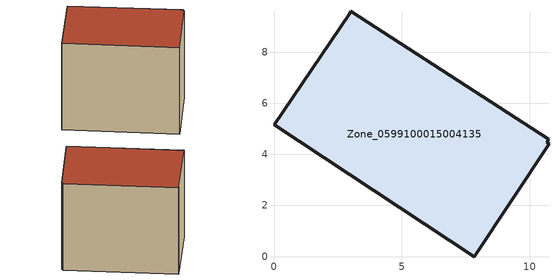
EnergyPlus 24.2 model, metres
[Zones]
Zone_0599100015004135
 floor ground (C_G): 3,9.59 10.76,4.59 10.68,4.47 10.76,4.42 7.84,0 0,5.16 2.94,9.47 z0.82
 wall outside (C_F): 10.76,4.59 3,9.59 2.94,9.47 0,5.16 7.84,0 10.76,4.42 10.68,4.47 10.76,4.59 z0.82:9.04
 roof outside (C_R): 10.76,4.42 10.68,4.47 10.76,4.59 3,9.59 2.94,9.47 0,5.16 7.84,0 z9.04
[BUILDING]
Pand.0599100015004135: North Axis=0; Terrain=City; Loads Convergence Tolerance Value=0.04; Temperature Convergence Tolerance Value=0.4; Solar Distribution=FullExterior; Maximum Number of Warmup Days=25; Minimum Number of Warmup Days=1
[Site:Location]
Rotterdam.The.Hague.AP_ZH_NLD Design_Conditions: Latitude=51.96; Longitude=4.45; Time Zone=1; Elevation=-4.5
[SITE:GROUNDTEMPERATURE:BUILDINGSURFACE]
18, 18, 18, 18, 18, 18, 18, 18, 18, 18, 18, 18
[MATERIAL] Thermal Absorptance=0.9; Solar Absorptance=0.7; Visible Absorptance=0.7
Name | Roughness | Thickness | Conductivity | Density | Specific Heat
G.TI.1975-1991 | MediumSmooth | 0.15 | 0.288461 | 540 | 1210
F.TI.1975-1991 | Rough | 0.3 | 0.230769 | 1920 | 840
R.TI.1975-1991 | MediumRough | 0.2 | 0.153846 | 1500 | 1000
[CONSTRUCTION]
C_G: G.TI.1975-1991
C_F: F.TI.1975-1991
C_R: R.TI.1975-1991
[ZONE]
Zone_0599100015004135: Type=1; Multiplier=1; Ceiling Height=Autocalculate; Volume=Autocalculate; Floor Area=autocalculate; Part of Total Floor Area=Yes
[ZONEINFILTRATION:DESIGNFLOWRATE]
Infil_Zone_0599100015004135: Zone or ZoneList or Space or SpaceList=Zone_0599100015004135; Schedule=AlwaysOn; Design Flow Rate Calculation Method=Flow/Area; Flow Rate per Floor Area=0.003; Constant Term Coefficient=1; Temperature Term Coefficient=0; Velocity Term Coefficient=0; Velocity Squared Term Coefficient=0
[HVACTEMPLATE:ZONE:IDEALLOADSAIRSYSTEM]
Zone_0599100015004135: Maximum Heating Supply Air Temperature=50; Minimum Cooling Supply Air Temperature=13; Maximum Heating Supply Air Humidity Ratio=0.0156; Minimum Cooling Supply Air Humidity Ratio=0.0077; Heating Limit=NoLimit; Cooling Limit=NoLimit; Dehumidification Control Type=ConstantSensibleHeatRatio; Cooling Sensible Heat Ratio=0.7; Dehumidification Setpoint=60; Humidification Control Type=None; Humidification Setpoint=30; Outdoor Air Method=None; Outdoor Air Flow Rate per Person=0.00944; Outdoor Air Flow Rate per Zone Floor Area=0; Outdoor Air Flow Rate per Zone=0; Demand Controlled Ventilation Type=None; Outdoor Air Economizer Type=NoEconomizer; Heat Recovery Type=None; Sensible Heat Recovery Effectiveness=0.7; Latent Heat Recovery Effectiveness=0.65
[ZONECONTROL:THERMOSTAT]
ThermostatControl_Zone_0599100015004135: Zone or ZoneList=Zone_0599100015004135; Control Type Schedule=DualSetpointControlType; Control 1=Thermostat_Zone_0599100015004135; Temperature Difference Between Cutout And Setpoint=0
[THERMOSTATSETPOINT:DUALSETPOINT]
Thermostat_Zone_0599100015004135: Heating Setpoint Temperature Schedule=HeatingSetpoint_Zone_0599100015004135; Cooling Setpoint Temperature Schedule=CoolingSetpoint_Zone_0599100015004135
[SCHEDULE:COMPACT]
HeatingSetpoint_Zone_0599100015004135: Through: 12/31, For: AllDays, Until: 24:00, 21
CoolingSetpoint_Zone_0599100015004135: Through: 12/31, For: AllDays, Until: 24:00, 24
DualSetpointControlType: Through: 12/31, For: AllDays, Until: 24:00, 4
AlwaysOn: Through: 12/31, For: AllDays, Until: 24:00, 1
